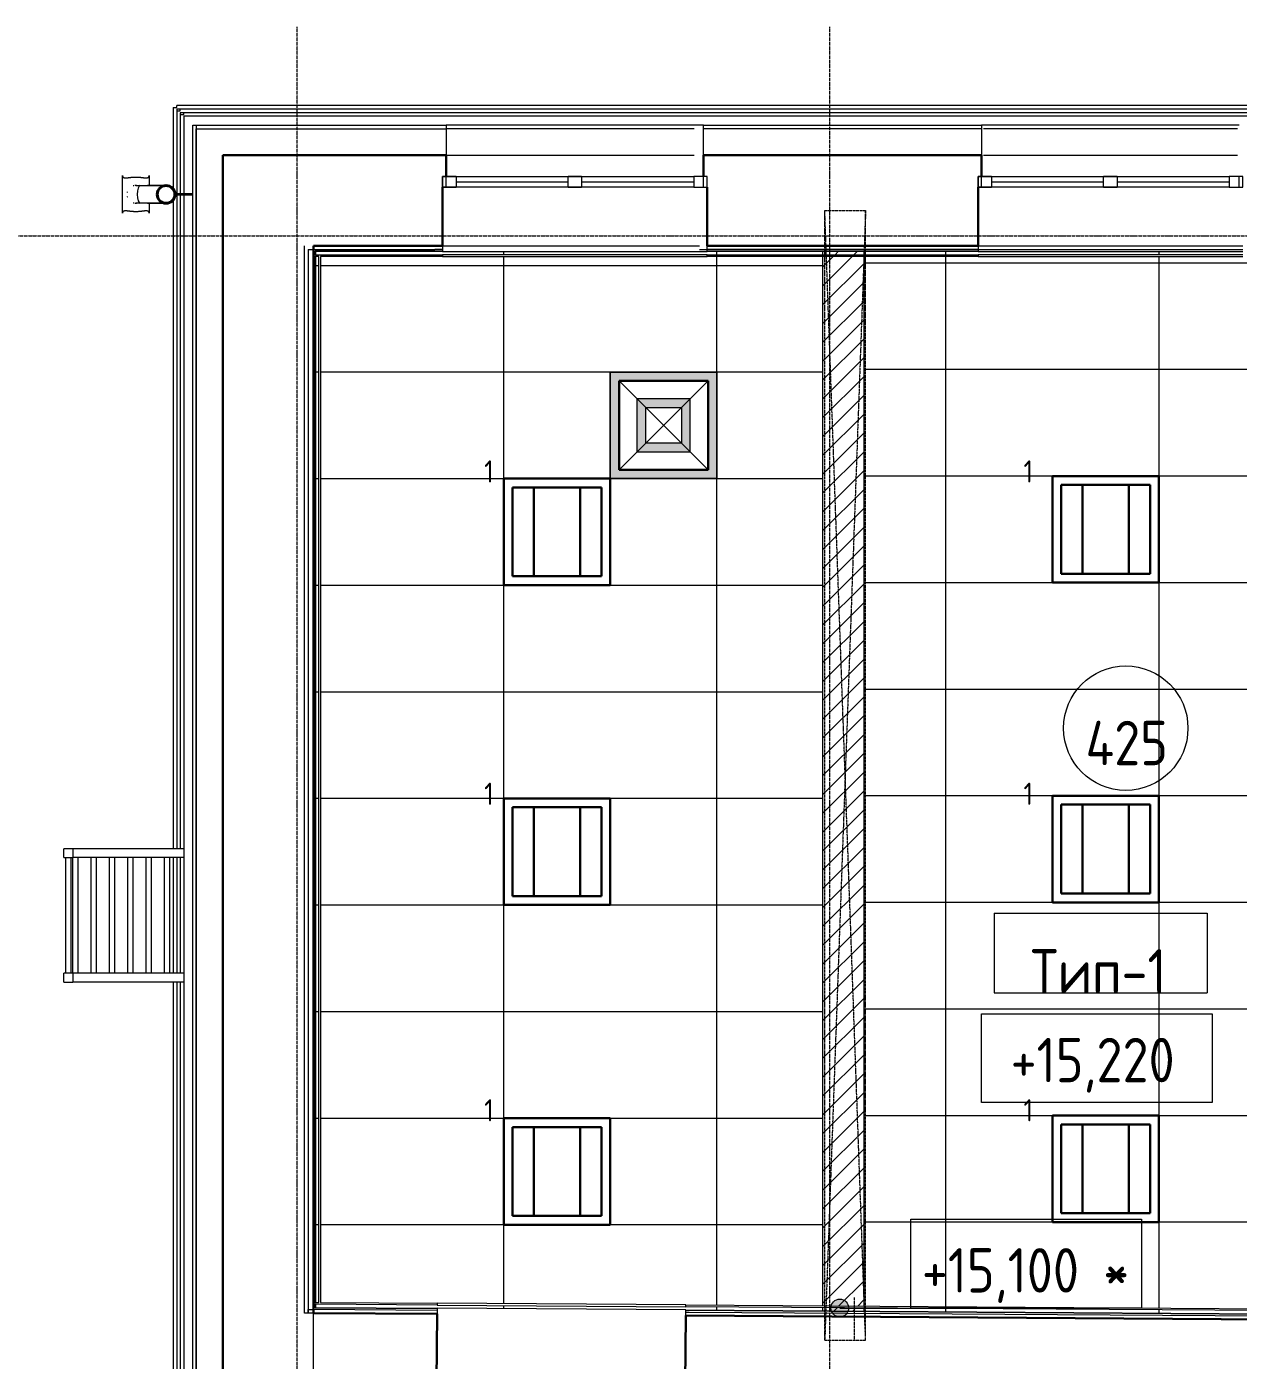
# Model space of a CAD drawing. Header units: millimetres. Extents: x -10051 to 73829, y -4843 to 44223.
# Drawn here: x 44327 to 51149, y 36715 to 44223 of the extents above; entities that cross this region are included whole.
import ezdxf

# ---------------------------------------------------------------- set-up
doc = ezdxf.new("R2010")
doc.units = ezdxf.units.MM
doc.linetypes.add('ADSK_Линия сетки', pattern=[25, 20, -2.5, 0, -2.5])
doc.linetypes.add('ADSK_Штрихпунктирная 2 точки_ш15 п1_5 п1_5 п1_5', pattern=[19.5, 15, -1.5, 0, -1.5, 0, -1.5])
for name, color, linetype, lineweight in [('_ Окна', 7, 'Continuous', 9), ('Аннотация', 7, 'Continuous', 20), ('Марки', 7, 'Continuous', 20), ('Марки помещений', 7, 'Continuous', 20), ('Обобщенные модели', 7, 'Continuous', 18), ('Оборудование', 7, 'Continuous', 18), ('Окна', 7, 'Continuous', 9), ('Оси', 7, 'Continuous', 9), ('Отметки', 7, 'Continuous', 9), ('Потолки', 7, 'Continuous', 9), ('Потолки штриховка', 7, 'Continuous', 9), ('Стены внутренние', 7, 'Continuous', 18), ('Стены наружные', 7, 'Continuous', 18), ('Стены несущие', 7, 'Continuous', 30), ('Стены отделка', 7, 'Continuous', 30), ('Стены штриховка', 7, 'Continuous', 9), ('Узлы', 7, 'Continuous', 18)]:
    doc.layers.add(name, color=color, linetype=linetype, lineweight=lineweight)
doc.layers.add('Линии', color=7, linetype='Continuous', lineweight=9, true_color=0x00a600)
doc.styles.add('GOST Common_1', font='GOST_Common.ttf', dxfattribs={"width": 0.9, "height": 250})
doc.styles.add('GOST Common_2', font='GOST_Common.ttf', dxfattribs={"width": 0.9, "height": 250})
doc.styles.add('GOST Common_4', font='GOST_Common.ttf', dxfattribs={"width": 0.9, "height": 200})
doc.styles.add('GOST Common_B', font='', dxfattribs={"width": 0.9, "height": 250})
doc.styles.get('GOST Common_B').set_extended_font_data('GOST Common', bold=True)

# ---------------------------------------------------------------- blocks, each defined once
blk = doc.blocks.new('Водосток - Тип 1 _карниз больше 490мм_-5178064-План потолков 4-го этажа')
at = {"layer": 'Обобщенные модели'}
for p, q in [((18.8, 405), (24.9, 405)), ((225.1, 405), (231.2, 405)), ((75, 183.8), (75, 306.2)), ((75, 263.6), (75, 306.2)), ((175, 306.2), (175, 183.8)), ((175, 306.2), (175, 263.6)), ((24.9, 255), (18.8, 255)), ((75, 183.8), (75, 226.4)), ((175, 226.4), (175, 183.8)), ((231.2, 255), (225.1, 255)), ((120, 10), (120, 109.1)), ((130, 109.1), (130, 10))]:
    blk.add_line(p, q, dxfattribs=at)
at = {"layer": 'Обобщенные модели', "flags": 128}
for points in [[(75, 226.4), (75, 232), (75, 237.6), (75, 243.1), (75, 248.5), (75, 253.8), (75, 258.9), (75, 264), (75, 268.9), (75, 273.6), (75, 278.2), (75, 282.7), (75, 287), (75, 291.1), (75, 295.1), (75, 298.8), (75, 302.4), (75, 305.7), (75, 308.9), (75, 311.9), (75, 314.6), (75, 317.2), (75, 319.5), (75, 321.6), (75, 323.4), (75, 325.1), (75, 326.5), (75, 327.7), (75, 328.6), (75, 329.3), (75, 329.8), (75, 330), (75, 330)], [(175, 330), (175, 329.9), (175, 329.5), (175, 328.9), (175, 328.1), (175, 327), (175, 325.7), (175, 324.2), (175, 322.4), (175, 320.4), (175, 318.2), (175, 315.7), (175, 313), (175, 310.2), (175, 307.1), (175, 303.8), (175, 300.3), (175, 296.6), (175, 292.8), (175, 288.7), (175, 284.5), (175, 280.1), (175, 275.6), (175, 270.9), (175, 266), (175, 261), (175, 255.9), (175, 250.7), (175, 245.4), (175, 239.9), (175, 234.4), (175, 228.7), (175, 226.4)], [(75, 263.6), (75, 258), (75, 252.4), (75, 246.9), (75, 241.5), (75, 236.2), (75, 231.1), (75, 226), (75, 221.1), (75, 216.4), (75, 211.8), (75, 207.3), (75, 203), (75, 198.9), (75, 194.9), (75, 191.2), (75, 187.6), (75, 184.3), (75, 181.1), (75, 178.1), (75, 175.4), (75, 173)], [(175, 173), (175, 174.3), (175, 177), (175, 179.8), (175, 182.9), (175, 186.2), (175, 189.7), (175, 193.4), (175, 197.2), (175, 201.3), (175, 205.5), (175, 209.9), (175, 214.4), (175, 219.1), (175, 224), (175, 229), (175, 234.1), (175, 239.3), (175, 244.6), (175, 250.1), (175, 255.6), (175, 261.3), (175, 263.6)]]:
    blk.add_lwpolyline(points, dxfattribs=at)
at = {"layer": 'Обобщенные модели'}
for centre, radius, start, end in [((125, 330), 50, 103.32484, 106.67517), ((125, 330), 50, 73.32483, 76.67516), ((125, 330), 50, 174.54437, 183.38559), ((125, 330), 50, 163.32487, 166.67519), ((125, 330), 50, 13.32481, 16.67513), ((125, 330), 50, 356.72694, 5.45563), ((125, 160), 52, 90, 270), ((125, 160), 52, 270, 90)]:
    blk.add_arc(centre, radius, start, end, dxfattribs=at)
at = {"layer": 'Обобщенные модели', "lineweight": 40}
for start, end in [(90, 270), (270, 90)]:
    blk.add_arc((125, 160), 50, start, end, dxfattribs=at)
at = {"layer": 'Обобщенные модели'}
for start_param, end_param in [(4.712389, 6.283185), (4.712389, 6.283185), (3.141593, 4.712389), (3.141593, 4.712389)]:
    blk.add_ellipse((125, 306.2), major_axis=(-50, 0), ratio=0.309017, start_param=start_param, end_param=end_param, dxfattribs=at)
for points, knots in [([(18.8, 255), (21.1, 255), (25.1, 255.7), (28.9, 258.6), (30.8, 262.1), (31.6, 264.9), (32, 267.4), (32.1, 269.4), (32.2, 271.5), (32.2, 273.8), (32.1, 276.2), (31.9, 278.7), (31.6, 281.4), (31.3, 284.1), (31, 287), (30.6, 289.9), (30.2, 292.9), (29.8, 296), (29.4, 299.2), (29, 302.4), (28.7, 305.7), (28.3, 310.2), (27.8, 315.9), (27.4, 325.3), (27.4, 334.8), (27.8, 344.1), (28.3, 349.8), (28.7, 354.3), (29, 357.6), (29.4, 360.8), (29.8, 364), (30.2, 367.1), (30.6, 370.1), (31, 373.1), (31.3, 375.9), (31.6, 378.6), (31.9, 381.3), (32.1, 383.8), (32.2, 386.2), (32.2, 388.5), (32.1, 390.6), (32, 392.7), (31.6, 395.1), (30.8, 397.9), (28.9, 401.5), (25.1, 404.3), (21.1, 405), (18.8, 405)], [-1, -1, -1, -1, -0.941176, -0.882353, -0.852941, -0.823529, -0.808824, -0.794118, -0.779412, -0.764706, -0.75, -0.735294, -0.720588, -0.705882, -0.691176, -0.676471, -0.661765, -0.647059, -0.632353, -0.617647, -0.602941, -0.588235, -0.558824, -0.529412, -0.470588, -0.441176, -0.411765, -0.397059, -0.382353, -0.367647, -0.352941, -0.338235, -0.323529, -0.308824, -0.294118, -0.279412, -0.264706, -0.25, -0.235294, -0.220588, -0.205882, -0.191176, -0.176471, -0.147059, -0.117647, -0.058824, 0, 0, 0, 0]), ([(18.8, 405), (22.1, 405), (28.9, 405), (39.4, 405), (48.4, 405), (56, 405), (60.8, 405), (64.9, 405), (67.9, 405), (71, 405), (74.3, 405), (77.6, 405), (81, 405), (83.9, 405), (86.4, 405), (88.2, 405), (90.2, 405), (92.8, 405), (96.1, 405), (99.6, 405), (102.5, 405), (104.8, 405), (107.1, 405), (110.3, 405), (116, 405), (121.3, 405), (125, 405)], [-1, -1, -1, -1, -0.875, -0.75, -0.625, -0.5625, -0.5, -0.46875, -0.4375, -0.40625, -0.375, -0.34375, -0.3125, -0.28125, -0.265625, -0.25, -0.234375, -0.21875, -0.1875, -0.15625, -0.140625, -0.125, -0.109375, -0.09375, -0.0625, 0, 0, 0, 0]), ([(125, 405), (128.7, 405), (134, 405), (139.7, 405), (142.9, 405), (145.2, 405), (147.5, 405), (150.4, 405), (153.9, 405), (157.2, 405), (159.8, 405), (161.8, 405), (163.6, 405), (166.1, 405), (169, 405), (172.4, 405), (175.7, 405), (179, 405), (182.1, 405), (185.1, 405), (189.2, 405), (194, 405), (201.6, 405), (210.6, 405), (221.1, 405), (227.9, 405), (231.2, 405)], [-1, -1, -1, -1, -0.9375, -0.90625, -0.890625, -0.875, -0.859375, -0.84375, -0.8125, -0.78125, -0.765625, -0.75, -0.734375, -0.71875, -0.6875, -0.65625, -0.625, -0.59375, -0.5625, -0.53125, -0.5, -0.4375, -0.375, -0.25, -0.125, 0, 0, 0, 0]), ([(231.2, 405), (228.9, 405), (224.9, 404.3), (221.1, 401.4), (219.2, 397.9), (218.4, 395.1), (218, 392.6), (217.9, 390.6), (217.8, 388.5), (217.8, 386.2), (217.9, 383.8), (218.1, 381.3), (218.4, 378.6), (218.7, 375.9), (219, 373), (219.4, 370.1), (219.8, 367.1), (220.2, 364), (220.6, 360.8), (221, 357.6), (221.3, 354.3), (221.7, 349.8), (222.2, 344.1), (222.6, 334.7), (222.6, 325.2), (222.2, 315.9), (221.7, 310.2), (221.3, 305.7), (221, 302.4), (220.6, 299.2), (220.2, 296), (219.8, 292.9), (219.4, 289.9), (219, 286.9), (218.7, 284.1), (218.4, 281.4), (218.1, 278.7), (217.9, 276.2), (217.8, 273.8), (217.8, 271.5), (217.9, 269.4), (218, 267.3), (218.4, 264.9), (219.2, 262.1), (221.1, 258.5), (224.9, 255.7), (228.9, 255), (231.2, 255)], [-1, -1, -1, -1, -0.941176, -0.882353, -0.852941, -0.823529, -0.808824, -0.794118, -0.779412, -0.764706, -0.75, -0.735294, -0.720588, -0.705882, -0.691176, -0.676471, -0.661765, -0.647059, -0.632353, -0.617647, -0.602941, -0.588235, -0.558824, -0.529412, -0.470588, -0.441176, -0.411765, -0.397059, -0.382353, -0.367647, -0.352941, -0.338235, -0.323529, -0.308824, -0.294118, -0.279412, -0.264706, -0.25, -0.235294, -0.220588, -0.205882, -0.191176, -0.176471, -0.147059, -0.117647, -0.058824, 0, 0, 0, 0]), ([(74.3, 255), (73.2, 255), (71, 255), (67.9, 255), (64.9, 255), (60.8, 255), (56, 255), (48.4, 255), (39.4, 255), (28.9, 255), (22.1, 255), (18.8, 255)], [-0.625, -0.625, -0.625, -0.625, -0.59375, -0.5625, -0.53125, -0.5, -0.4375, -0.375, -0.25, -0.125, 0, 0, 0, 0]), ([(231.2, 255), (227.9, 255), (221.1, 255), (210.6, 255), (201.6, 255), (194, 255), (189.2, 255), (185.1, 255), (182.1, 255), (179, 255), (176.8, 255), (175.7, 255)], [-1, -1, -1, -1, -0.875, -0.75, -0.625, -0.5625, -0.5, -0.46875, -0.4375, -0.40625, -0.375, -0.375, -0.375, -0.375])]:
    blk.add_open_spline(points, degree=3, knots=knots, dxfattribs=at)
blk = doc.blocks.new('Труба квадратная - Ступень-1728149-План потолков 4-го этажа')
at = {"layer": 'Оборудование'}
for p, q in [((25, 15), (675, 15)), ((25, -15), (675, -15))]:
    blk.add_line(p, q, dxfattribs=at)
blk = doc.blocks.new('Труба квадратная - Опорные ноги-1728150-План потолков 4-го этажа')
at = {"layer": 'Оборудование'}
for p, q in [((50, 25), (675, 25)), ((50, -25), (675, -25))]:
    blk.add_line(p, q, dxfattribs=at)
blk = doc.blocks.new('Поручень - Поручень-1948896-План потолков 4-го этажа')
at = {"layer": 'Оборудование'}
for p, q in [((-25, 25), (-25, -25)), ((-25, 25), (25, 25)), ((25, -25), (25, 25)), ((25, -25), (-25, -25))]:
    blk.add_line(p, q, dxfattribs=at)
blk = doc.blocks.new('окна_rehau_двупольное_2_фрамуги - 1490х2400 и 2410 _нов_ ок8-2908190-План потолков 4-го этажа')
at = {"layer": '_ Окна', "lineweight": 18}
for p, q in [((-745, 75), (-745, 135)), ((-745, 135), (-669, 135)), ((-669, 135), (-669, 75)), ((-38, 75), (-38, 135)), ((-38, 135), (38, 135)), ((38, 135), (38, 75)), ((669, 135), (669, 75)), ((745, 135), (669, 135)), ((745, 75), (745, 135)), ((-669, 75), (-745, 75)), ((38, 75), (-38, 75)), ((669, 75), (745, 75))]:
    blk.add_line(p, q, dxfattribs=at)
at = {"layer": '_ Окна'}
for p, q in [((-725, 75), (-725, 135)), ((-669, 105), (-38, 105)), ((38, 105), (669, 105)), ((725, 75), (725, 135))]:
    blk.add_line(p, q, dxfattribs=at)
at = {"layer": 'Окна'}
for p, q in [((-745, 135), (-745, 75)), ((-669, 135), (-745, 135)), ((-669, 135), (-38, 135)), ((38, 135), (-38, 135)), ((38, 135), (669, 135)), ((745, 135), (669, 135)), ((745, 75), (745, 135)), ((-745, 75), (-669, 75)), ((-38, 75), (-669, 75)), ((-38, 75), (38, 75)), ((669, 75), (38, 75)), ((669, 75), (745, 75))]:
    blk.add_line(p, q, dxfattribs=at)
blk = doc.blocks.new('окна_rehau_двупольное_2_фрамуги - 1490х2400 и 2410 _нов_ ок8-V10-План потолков 4-го этажа')
at = {"layer": '_ Окна', "lineweight": 18}
for p, q in [((-745, 75), (-745, 135)), ((-745, 135), (-669, 135)), ((-669, 135), (-669, 75)), ((-38, 75), (-38, 135)), ((-38, 135), (38, 135)), ((38, 135), (38, 75)), ((669, 135), (669, 75)), ((745, 135), (669, 135)), ((745, 75), (745, 135)), ((-669, 75), (-745, 75)), ((38, 75), (-38, 75)), ((669, 75), (745, 75))]:
    blk.add_line(p, q, dxfattribs=at)
at = {"layer": '_ Окна'}
for p, q in [((-725, 75), (-725, 135)), ((-669, 105), (-38, 105)), ((38, 105), (669, 105)), ((725, 75), (725, 135))]:
    blk.add_line(p, q, dxfattribs=at)
at = {"layer": 'Окна'}
for p, q in [((-745, 135), (-745, 75)), ((-669, 135), (-745, 135)), ((-669, 135), (-38, 135)), ((38, 135), (-38, 135)), ((38, 135), (669, 135)), ((745, 135), (669, 135)), ((745, 75), (745, 135)), ((-745, 75), (-669, 75)), ((-38, 75), (-669, 75)), ((-38, 75), (38, 75)), ((669, 75), (38, 75)), ((669, 75), (745, 75))]:
    blk.add_line(p, q, dxfattribs=at)
blk = doc.blocks.new('ADSK_Марка_Помещение_ОдноЗначение - Номер-159740-План потолков 4-го этажа')
at = {"layer": 'Марки помещений'}
blk.add_circle((0, 0), 3.5, dxfattribs=at)
blk = doc.blocks.new('Высотные отметки - Рамка-12095-План потолков 4-го этажа')
at = {"layer": 'Аннотация'}
for p, q in [((-6.5, 0), (-6.5, 5)), ((-6.5, 5), (6.5, 5)), ((6.5, 5), (6.5, 0)), ((6.5, 0), (-6.5, 0))]:
    blk.add_line(p, q, dxfattribs=at)
blk = doc.blocks.new('ADSK_Марка_Потолок - ADSK_Марка и Смещение от уровня-155896-План потолков 4-го этажа')
at = {"layer": 'Марки'}
for p, q in [((-6, 4.5), (-6, 0)), ((-6, 4.5), (6, 4.5)), ((6, 4.5), (6, 0)), ((-6, 0), (6, 0))]:
    blk.add_line(p, q, dxfattribs=at)

msp = doc.modelspace()

# ---------------------------------------------------------------- hatches: boundary and pattern name
at = {"layer": 'Отметки'}
h = msp.add_hatch(color=256, dxfattribs=at)
edge = h.paths.add_edge_path()
edge.add_arc((48905.251, 37009.811), 50, 0, 360)
at = {"layer": 'Потолки штриховка', "lineweight": 18}
h = msp.add_hatch(dxfattribs=at)
h.set_pattern_fill('FP_22', color=256, style=0, pattern_type=2)
h.set_pattern_definition([(180, (42213.2, 38078.8), (-7e-14, 600), []), (90, (42213.2, 38078.8), (1200, -7e-14), [])])
h.paths.add_polyline_path([(45953.854, 37012.855), (45951.854, 37012.855), (45951.921, 37010.934), (45953.121, 37012.126)])
h.paths.add_polyline_path([(48810.457, 36993.894), (48810.457, 37011.894), (45953.854, 37030.855), (45953.854, 37012.855), (48339.169, 36997.022)])
h.paths.add_polyline_path([(48810.457, 37021.895), (48810.457, 42928.805), (45981.854, 42928.805), (45981.854, 37040.67), (48113.101, 37026.523)])
h.paths.add_polyline_path([(45971.854, 37040.736), (45971.854, 42928.805), (45953.854, 42928.398), (45953.854, 37040.855), (45963.474, 37040.791)])
h.paths.add_polyline_path([(45953.854, 42956.805), (45953.854, 42958.805), (45951.854, 42958.805)])
h.paths.add_polyline_path([(48810.457, 42938.805), (48810.457, 42956.805), (45953.854, 42956.805), (45953.854, 42938.805), (48225.159, 42938.805)])
at = {"layer": 'Потолки штриховка', "lineweight": 18, "true_color": 0x787878}
h = msp.add_hatch(dxfattribs=at)
h.set_pattern_fill('FP_47', color=8, style=0, pattern_type=2)
h.set_pattern_definition([(45, (0, 0), (-53.03301, 53.03301), [])])
h.paths.add_polyline_path([(52130.844, 36971.855), (52130.844, 36989.855), (51900.844, 36991.382), (51900.844, 36973.382), (52130.176, 36971.859)])
h.paths.add_polyline_path([(49040.457, 36992.367), (49040.457, 37010.368), (48810.457, 37011.894), (48810.823, 36993.892), (48823.84, 36993.805)])
h.paths.add_polyline_path([(52130.844, 36999.856), (52130.844, 42928.805), (51900.844, 42928.805), (51900.844, 37001.382), (52129.105, 36999.867)])
h.paths.add_polyline_path([(49040.457, 37020.368), (49040.457, 42928.805), (48810.457, 42928.805), (48810.457, 37021.895), (48811.9, 37021.885)])
h.paths.add_polyline_path([(52130.844, 42938.805), (52130.844, 42956.805), (51900.844, 42956.805), (51901.991, 42938.805)])
h.paths.add_polyline_path([(49039.534, 42938.805), (49040.457, 42938.805), (49040.226, 42956.805), (48810.457, 42956.805), (48810.457, 42938.805)])
at = {"layer": 'Потолки штриховка', "lineweight": 18}
h = msp.add_hatch(dxfattribs=at)
h.set_pattern_fill('FP_28', color=256, style=0, pattern_type=2)
h.set_pattern_definition([(180, (53101.9, 42893.5), (7e-14, 600), []), (90, (53101.9, 42893.5), (1200, -7e-14), [])])
h.paths.add_polyline_path([(51900.844, 36973.382), (51900.844, 36991.382), (49040.457, 37010.368), (49040.457, 36992.367), (51609.773, 36975.314)])
h.paths.add_polyline_path([(51900.844, 37001.382), (51900.844, 42928.805), (49040.457, 42928.805), (49040.457, 37020.368), (51609.773, 37003.314)])
h.paths.add_polyline_path([(51174.454, 42938.805), (51900.844, 42938.805), (51900.844, 42956.805), (49040.457, 42956.805), (49040.457, 42938.805), (51173.454, 42938.805)])
at = {"layer": 'Узлы', "true_color": 0x939393}
h = msp.add_hatch(color=252, dxfattribs=at)
h.paths.add_polyline_path([(48213.207, 41678.805), (48213.207, 42278.805), (47613.207, 42278.805), (47613.207, 41678.805), (48163.207, 41678.805)])
h.paths.add_polyline_path([(48163.207, 41728.805), (47663.207, 41728.805), (47663.207, 42228.805), (48163.207, 42228.805), (48163.207, 42050.255)])
h.paths.add_polyline_path([(47763.207, 41828.805), (48063.207, 41828.805), (48063.207, 42128.805), (47763.207, 42128.805), (47763.207, 41878.805)])
h.paths.add_polyline_path([(47813.207, 41878.805), (47813.207, 42078.805), (48013.207, 42078.805), (48013.207, 41878.805)])

# ---------------------------------------------------------------- linework, layer by layer
at = {"layer": 'Линии', "color": 7, "linetype": 'ADSK_Штрихпунктирная 2 точки_ш15 п1_5 п1_5 п1_5'}
for p, q in [((48820.457, 36829.383), (48820.457, 43188.805)), ((48820.457, 43188.805), (49050.457, 43188.805)), ((49050.457, 43188.805), (48820.457, 36829.383)), ((49050.457, 36829.383), (48820.457, 43188.805)), ((49050.457, 36829.383), (49050.457, 43188.805)), ((48985.844, 37068.888), (48985.844, 36829.383)), ((48820.457, 36829.383), (49050.457, 36829.383))]:
    msp.add_line(p, q, dxfattribs=at)
at = {"layer": 'Линии', "color": 7, "lineweight": 18}
for p, q in [((47613.207, 42278.805), (48213.207, 42278.805)), ((47613.207, 41678.805), (47613.207, 42278.805)), ((48213.207, 42278.805), (48213.207, 41678.805)), ((47663.207, 42228.805), (48163.207, 41728.805)), ((48163.207, 42228.805), (47663.207, 41728.805)), ((48213.207, 41678.805), (47613.207, 41678.805))]:
    msp.add_line(p, q, dxfattribs=at)
at = {"layer": 'Линии', "color": 7}
for p, q in [((48213.207, 42278.805), (47613.207, 42278.805)), ((47613.207, 42278.805), (47613.207, 41678.805)), ((48213.207, 41678.805), (48213.207, 42278.805)), ((47663.207, 41728.805), (47663.207, 42228.805)), ((47663.207, 42228.805), (48163.207, 42228.805)), ((48163.207, 42228.805), (48163.207, 41728.805)), ((47763.207, 42128.805), (47763.207, 41828.805)), ((48063.207, 42128.805), (47763.207, 42128.805)), ((48063.207, 41828.805), (48063.207, 42128.805)), ((47813.207, 42078.805), (48013.207, 42078.805)), ((47813.207, 41878.805), (47813.207, 42078.805)), ((48013.207, 42078.805), (48013.207, 41878.805)), ((47763.207, 41828.805), (48063.207, 41828.805)), ((48013.207, 41878.805), (47813.207, 41878.805)), ((47613.207, 41678.805), (48213.207, 41678.805)), ((48163.207, 41728.805), (47663.207, 41728.805))]:
    msp.add_line(p, q, dxfattribs=at)
at = {"layer": 'Линии', "color": 5, "lineweight": 30, "true_color": 0x0000ff}
for p, q in [((48163.207, 42228.805), (47663.207, 42228.805)), ((47663.207, 42228.805), (47663.207, 41728.805)), ((48163.207, 41728.805), (48163.207, 42228.805)), ((47013.207, 41678.805), (47613.207, 41678.805)), ((47013.207, 41078.805), (47013.207, 41678.805)), ((47613.207, 41678.805), (47613.207, 41078.805)), ((47663.207, 41728.805), (48163.207, 41728.805)), ((50101.921, 41693.53), (50701.921, 41693.53)), ((50101.921, 41093.53), (50101.921, 41693.53)), ((50701.921, 41693.53), (50701.921, 41093.53)), ((47563.207, 41628.805), (47063.207, 41628.805)), ((47063.207, 41628.805), (47063.207, 41128.805)), ((47183.207, 41628.805), (47183.207, 41128.805)), ((47443.207, 41628.805), (47443.207, 41128.805)), ((47563.207, 41128.805), (47563.207, 41628.805)), ((50651.921, 41643.53), (50151.921, 41643.53)), ((50151.921, 41643.53), (50151.921, 41143.53)), ((50271.921, 41643.53), (50271.921, 41143.53)), ((50531.921, 41643.53), (50531.921, 41143.53)), ((50651.921, 41143.53), (50651.921, 41643.53)), ((50151.921, 41143.53), (50651.921, 41143.53)), ((47613.207, 41078.805), (47013.207, 41078.805)), ((47063.207, 41128.805), (47563.207, 41128.805)), ((50701.921, 41093.53), (50101.921, 41093.53)), ((50101.921, 39893.53), (50701.921, 39893.53)), ((50101.921, 39293.53), (50101.921, 39893.53)), ((50701.921, 39893.53), (50701.921, 39293.53)), ((50651.921, 39843.53), (50151.921, 39843.53)), ((50151.921, 39843.53), (50151.921, 39343.53)), ((50271.921, 39843.53), (50271.921, 39343.53)), ((50531.921, 39843.53), (50531.921, 39343.53)), ((50651.921, 39343.53), (50651.921, 39843.53)), ((50151.921, 39343.53), (50651.921, 39343.53)), ((50701.921, 39293.53), (50101.921, 39293.53)), ((47013.207, 38078.805), (47613.207, 38078.805)), ((47013.207, 37478.805), (47013.207, 38078.805)), ((47613.207, 38078.805), (47613.207, 37478.805)), ((50101.921, 38093.53), (50701.921, 38093.53)), ((50101.921, 37493.53), (50101.921, 38093.53)), ((50701.921, 38093.53), (50701.921, 37493.53)), ((47563.207, 38028.805), (47063.207, 38028.805)), ((47063.207, 38028.805), (47063.207, 37528.805)), ((47183.207, 38028.805), (47183.207, 37528.805)), ((47443.207, 38028.805), (47443.207, 37528.805)), ((47563.207, 37528.805), (47563.207, 38028.805)), ((50651.921, 38043.53), (50151.921, 38043.53)), ((50151.921, 38043.53), (50151.921, 37543.53)), ((50271.921, 38043.53), (50271.921, 37543.53)), ((50531.921, 38043.53), (50531.921, 37543.53)), ((50651.921, 37543.53), (50651.921, 38043.53)), ((50151.921, 37543.53), (50651.921, 37543.53)), ((47613.207, 37478.805), (47013.207, 37478.805)), ((47063.207, 37528.805), (47563.207, 37528.805)), ((50701.921, 37493.53), (50101.921, 37493.53))]:
    msp.add_line(p, q, dxfattribs=at)
at = {"layer": 'Линии', "color": 1, "lineweight": 30, "true_color": 0xff0000}
for p, q in [((47013.207, 39878.805), (47613.207, 39878.805)), ((47013.207, 39278.805), (47013.207, 39878.805)), ((47613.207, 39878.805), (47613.207, 39278.805)), ((47563.207, 39828.805), (47063.207, 39828.805)), ((47063.207, 39828.805), (47063.207, 39328.805)), ((47183.207, 39828.805), (47183.207, 39328.805)), ((47443.207, 39828.805), (47443.207, 39328.805)), ((47563.207, 39328.805), (47563.207, 39828.805)), ((47613.207, 39278.805), (47013.207, 39278.805)), ((47063.207, 39328.805), (47563.207, 39328.805))]:
    msp.add_line(p, q, dxfattribs=at)
at = {"layer": 'Оси', "linetype": 'ADSK_Линия сетки'}
for p, q in [((45849.565, -3698.875), (45849.565, 44222.998)), ((48849.565, -3698.875), (48849.565, 44222.998)), ((-9251.096, 43045), (56004.853, 43045))]:
    msp.add_line(p, q, dxfattribs=at)
at = {"layer": 'Отметки', "lineweight": 20}
msp.add_line((48905.251, 37009.811), (49954.316, 37009.811), dxfattribs=at)
at = {"layer": 'Отметки'}
msp.add_circle((48905.251, 37009.811), 50, dxfattribs=at)
at = {"layer": 'Потолки'}
for p, q in [((48810.457, 42938.805), (48810.457, 42956.805)), ((49040.457, 42956.805), (49040.457, 42938.805)), ((48810.457, 37021.895), (48810.457, 42928.805)), ((49040.457, 42928.805), (49040.457, 37020.368)), ((48810.457, 36993.894), (48810.457, 37011.894)), ((49040.457, 37010.368), (49040.457, 36992.367))]:
    msp.add_line(p, q, dxfattribs=at)
at = {"layer": 'Стены внутренние'}
for p, q in [((46668.734, 42988.805), (48114.451, 42988.805)), ((48114.451, 42968.805), (48158.734, 42968.805)), ((49683.454, 42968.805), (51173.454, 42968.805)), ((49684.454, 42988.805), (51173.454, 42988.805)), ((48158.734, 42938.805), (46668.734, 42938.805)), ((46668.734, 42928.805), (48158.734, 42928.805)), ((51173.454, 42938.805), (49683.454, 42938.805)), ((49683.454, 42928.805), (51173.454, 42928.805)), ((46638.008, 37026.314), (48037.977, 37017.022)), ((48038.043, 37027.022), (46638.074, 37036.314))]:
    msp.add_line(p, q, dxfattribs=at)
at = {"layer": 'Стены наружные'}
for p, q in [((55591.495, 43778.805), (45171.854, 43778.805)), ((45171.854, 43768.805), (45171.854, 43778.805)), ((45151.854, 43768.805), (45151.854, 43310.011)), ((45151.854, 43768.805), (45171.854, 43768.805)), ((55591.495, 43758.805), (45171.854, 43758.805)), ((45171.854, 43758.805), (45171.854, 43283.653)), ((45171.854, 43748.805), (45191.854, 43748.805)), ((45191.854, 43748.805), (45191.854, 43758.805)), ((55571.657, 43738.805), (45191.854, 43738.805)), ((45191.854, 43738.805), (45191.854, 43283.582)), ((45191.854, 43728.805), (45211.854, 43728.805)), ((45211.854, 43728.805), (45211.854, 43738.805)), ((46688.734, 43718.805), (45211.854, 43718.805)), ((45211.854, 43718.805), (45211.854, 43283.511)), ((55551.818, 43718.805), (46688.734, 43718.805)), ((48138.734, 43668.805), (46688.734, 43668.805)), ((48084.451, 43648.805), (46688.734, 43648.805)), ((51153.454, 43668.805), (49703.454, 43668.805)), ((51144.454, 43648.805), (49714.454, 43648.805)), ((46688.734, 43498.805), (48084.451, 43498.805)), ((49714.454, 43498.805), (51144.454, 43498.805)), ((45151.854, 43247.707), (45151.854, 39595)), ((45171.854, 43274.03), (45171.854, 39595)), ((45191.854, 43274.03), (45191.854, 39595)), ((45211.854, 43274.03), (45211.854, 29853.953)), ((46668.734, 42956.805), (48158.734, 42956.805)), ((49683.454, 42956.805), (51173.454, 42956.805)), ((45151.854, 39545), (45151.854, 38895)), ((45171.854, 39545), (45171.854, 38895)), ((45191.854, 39545), (45191.854, 38895)), ((45151.854, 38845), (45151.854, 28035.814)), ((45171.854, 38845), (45171.854, 28009.456)), ((45191.854, 38845), (45191.854, 28009.385)), ((48037.857, 36999.022), (46637.888, 37008.314))]:
    msp.add_line(p, q, dxfattribs=at)
at = {"layer": 'Стены несущие'}
for p, q in [((45431.854, 43498.805), (45431.854, 35568.953)), ((46688.734, 43498.805), (45431.854, 43498.805)), ((46688.734, 43498.805), (46688.734, 43378.805)), ((48138.734, 43378.805), (48138.734, 43498.805)), ((48138.734, 43498.805), (49703.454, 43498.805)), ((49703.454, 43498.805), (49703.454, 43378.805)), ((46668.734, 43318.805), (46668.734, 42988.805)), ((48158.734, 42988.805), (48158.734, 43318.805)), ((49683.454, 43318.805), (49683.454, 42988.805)), ((45941.854, 42988.805), (45941.854, 36980.934)), ((45941.854, 42988.805), (46668.734, 42988.805)), ((49683.454, 42988.805), (48158.734, 42988.805)), ((45941.854, 36980.934), (46637.676, 36976.315)), ((46637.676, 36976.315), (46635.154, 36596.324)), ((48035.123, 36587.031), (48037.645, 36967.023)), ((54866.85, 36921.694), (48037.645, 36967.023))]:
    msp.add_line(p, q, dxfattribs=at)
at = {"layer": 'Стены отделка', "lineweight": 9}
for p, q in [((45261.854, 35568.953), (45261.854, 43668.805)), ((45261.854, 43668.805), (46688.734, 43668.805)), ((45281.854, 43648.805), (45431.854, 43648.805)), ((46654.451, 43648.805), (46688.734, 43648.805)), ((46688.734, 43668.805), (46688.734, 43498.805)), ((48138.734, 43668.805), (49703.454, 43668.805)), ((48138.734, 43498.805), (48138.734, 43668.805)), ((49703.454, 43668.805), (49703.454, 43498.805)), ((46688.734, 43498.805), (46688.734, 43498.805)), ((45891.854, 36981.266), (45891.854, 42988.805)), ((45911.854, 42968.805), (45911.854, 36981.266)), ((45911.854, 42968.805), (46624.451, 42968.805)), ((45953.854, 42956.805), (45953.854, 42938.805)), ((46668.734, 42956.805), (45953.854, 42956.805)), ((46668.734, 42988.805), (46668.734, 42956.805)), ((48158.734, 42956.805), (48158.734, 42988.805)), ((49683.454, 42968.805), (48158.734, 42968.805)), ((49683.454, 42956.805), (48158.734, 42956.805)), ((49683.454, 42988.805), (49683.454, 42956.805)), ((45953.854, 42938.805), (46668.734, 42938.805)), ((45953.854, 42928.805), (45953.854, 37040.855)), ((45971.854, 42928.805), (45953.854, 42928.805)), ((45971.854, 37040.736), (45971.854, 42928.805)), ((46668.734, 42928.805), (45981.854, 42928.805)), ((45981.854, 42928.805), (45981.854, 37040.67)), ((46668.734, 42938.805), (46668.734, 42928.805)), ((48158.734, 42938.805), (49683.454, 42938.805)), ((48158.734, 42928.805), (48158.734, 42938.805)), ((49683.454, 42928.805), (48158.734, 42928.805)), ((49683.454, 42938.805), (49683.454, 42928.805)), ((45953.854, 37040.855), (45971.854, 37040.736)), ((45953.854, 37030.855), (45953.854, 37012.855)), ((46638.008, 37026.314), (45953.854, 37030.855)), ((45981.854, 37040.67), (46638.074, 37036.314)), ((46638.074, 37036.314), (46638.008, 37026.314)), ((48037.977, 37017.022), (48038.043, 37027.022)), ((54834.447, 36971.91), (48037.977, 37017.022)), ((48038.043, 37027.022), (54806.365, 36982.097)), ((45911.854, 36981.266), (45891.854, 36981.266)), ((45911.853, 36981.133), (45911.986, 37001.132)), ((45941.854, 36980.934), (45911.853, 36981.133)), ((45911.986, 37001.132), (45941.854, 37000.934)), ((45953.854, 37012.855), (46637.888, 37008.314)), ((46637.809, 36996.315), (46637.676, 36976.315)), ((46637.888, 37008.314), (46637.809, 36996.315)), ((48037.645, 36967.023), (48037.778, 36987.022)), ((48037.778, 36987.022), (48037.857, 36999.022)), ((48037.778, 36987.022), (48057.777, 36986.89)), ((48037.857, 36999.022), (54834.591, 36953.909))]:
    msp.add_line(p, q, dxfattribs=at)
at = {"layer": 'Стены штриховка'}
for p, q in [((45281.854, 43668.805), (45281.854, 35568.953)), ((45281.854, 35568.953), (45281.854, 43648.805)), ((45431.854, 43648.805), (46654.451, 43648.805)), ((49703.454, 43648.805), (48138.734, 43648.805)), ((45951.854, 42958.805), (45951.854, 42938.805)), ((46668.734, 42958.805), (45951.854, 42958.805)), ((46668.734, 42968.805), (46624.451, 42968.805)), ((49683.454, 42958.805), (48158.734, 42958.805)), ((45941.854, 42938.805), (45953.854, 42938.805)), ((45941.854, 42928.805), (45953.854, 42928.805)), ((45951.854, 42928.805), (45951.854, 37040.869)), ((45941.854, 37040.935), (45953.854, 37040.855)), ((45941.854, 37030.935), (45953.854, 37030.855)), ((45951.854, 37030.868), (45951.854, 37010.868)), ((46637.809, 36996.315), (45941.854, 37000.934)), ((45941.854, 36601.257), (45941.854, 36980.934)), ((45951.854, 37010.868), (46637.875, 37006.315)), ((48037.844, 36997.022), (54836.607, 36951.895)), ((48057.777, 36986.89), (54846.688, 36941.828))]:
    msp.add_line(p, q, dxfattribs=at)

# ---------------------------------------------------------------- block references
at = {"layer": 'Марки', "xscale": 99.99999999999993, "yscale": 99.99999999999993, "zscale": 99.99999999999993}
msp.add_blockref('ADSK_Марка_Потолок - ADSK_Марка и Смещение от уровня-155896-План потолков 4-го этажа', (50373.411, 38783.237), dxfattribs=at)
at = {"layer": 'Марки помещений', "xscale": 99.99999999999993, "yscale": 99.99999999999993, "zscale": 99.99999999999993}
msp.add_blockref('ADSK_Марка_Помещение_ОдноЗначение - Номер-159740-План потолков 4-го этажа', (50515.309, 40274.006), dxfattribs=at)
at = {"layer": 'Обобщенные модели', "rotation": 90.00000000000031}
msp.add_blockref('Водосток - Тип 1 _карниз больше 490мм_-5178064-План потолков 4-го этажа', (45271.854, 43153.859), dxfattribs=at)
at = {"layer": 'Оборудование'}
for name, p, rotation in [('Поручень - Поручень-1948896-План потолков 4-го этажа', (44561.854, 39570), 90.00000000000031), ('Труба квадратная - Опорные ноги-1728150-План потолков 4-го этажа', (45261.854, 39570), 180), ('Труба квадратная - Ступень-1728149-План потолков 4-го этажа', (44561.854, 38870), 90.00000000000031), ('Труба квадратная - Ступень-1728149-План потолков 4-го этажа', (44601.854, 38870), 90.00000000000031), ('Труба квадратная - Ступень-1728149-План потолков 4-го этажа', (44705.187, 38870), 90.00000000000031), ('Труба квадратная - Ступень-1728149-План потолков 4-го этажа', (44808.521, 38870), 90.00000000000031), ('Труба квадратная - Ступень-1728149-План потолков 4-го этажа', (44911.854, 38870), 90.00000000000031), ('Труба квадратная - Ступень-1728149-План потолков 4-го этажа', (45015.187, 38870), 90.00000000000031), ('Труба квадратная - Ступень-1728149-План потолков 4-го этажа', (45118.521, 38870), 90.00000000000031), ('Поручень - Поручень-1948896-План потолков 4-го этажа', (44561.854, 38870), 90.00000000000031), ('Труба квадратная - Опорные ноги-1728150-План потолков 4-го этажа', (45261.854, 38870), 180)]:
    msp.add_blockref(name, p, dxfattribs=dict(at, rotation=rotation))
at = {"layer": 'Окна'}
for name, p in [('окна_rehau_двупольное_2_фрамуги - 1490х2400 и 2410 _нов_ ок8-2908190-План потолков 4-го этажа', (47413.734, 43243.805)), ('окна_rehau_двупольное_2_фрамуги - 1490х2400 и 2410 _нов_ ок8-V10-План потолков 4-го этажа', (50428.454, 43243.805))]:
    msp.add_blockref(name, p, dxfattribs=at)
at = {"layer": 'Отметки', "lineweight": 20, "xscale": 99.99999999999993, "yscale": 99.99999999999993, "zscale": 99.99999999999993}
for p in [(50352.517, 38166.719), (49954.316, 37009.811)]:
    msp.add_blockref('Высотные отметки - Рамка-12095-План потолков 4-го этажа', p, dxfattribs=at)

# ---------------------------------------------------------------- texts
at = {"layer": 'Аннотация', "lineweight": 9, "char_height": 125, "width": 175.5, "attachment_point": 5, "line_spacing_factor": 1.022766, "style": 'GOST Common_4'}
for insert in [(46929.916, 41718.979), (49966.285, 41718.979), (46929.916, 39904.428), (49966.285, 39904.428), (46929.916, 38122.868), (49966.285, 38122.868)]:
    msp.add_mtext('\\pt180,360,540,720,900,1080,1260,1440,1620,1800,1980,2160,2340,2520,2700,2880,3060,3240,3420,3600,3780,3960,4140,4320,4500,4680,4860,5040,5220,5400,5580,5760;1 ', dxfattribs=dict(at, insert=insert))
at = {"layer": 'Марки', "lineweight": 9, "insert": (50362.78, 38905.393), "char_height": 250, "width": 792, "attachment_point": 5, "line_spacing_factor": 1.022766, "style": 'GOST Common_B'}
msp.add_mtext('\\pt1143,2286,3429,4572,5715,6858,8001,9144,10287,11430,12573,13716,14859,16002,17145,18288,19431,20574,21717,22860,24003,25146,26289,27432,28575,29718,30861,32004,33147,34290,35433,36576;Тип-1', dxfattribs=at)
at = {"layer": 'Марки помещений', "lineweight": 9, "insert": (50520.701, 40190.424), "char_height": 250, "width": 505.8, "attachment_point": 5, "line_spacing_factor": 1.022766, "style": 'GOST Common_1'}
msp.add_mtext('\\pt450,900,1350,1800,2250,2700,3150,3600,4050,4500,4950,5400,5850,6300,6750,7200,7650,8100,8550,9000,9450,9900,10350,10800,11250,11700,12150,12600,13050,13500,13950,14400;425', dxfattribs=at)
at = {"layer": 'Отметки', "lineweight": 20, "char_height": 250, "attachment_point": 1, "line_spacing_factor": 1.022761, "style": 'GOST Common_2'}
for s, insert, width in [('+15,220', (49867.27, 38530.727), 1164.59094), ('+15,100 *', (49367.45, 37346.867), 1390.87157)]:
    msp.add_mtext(s, dxfattribs=dict(at, insert=insert, width=width))

doc.saveas('drawing.dxf')
